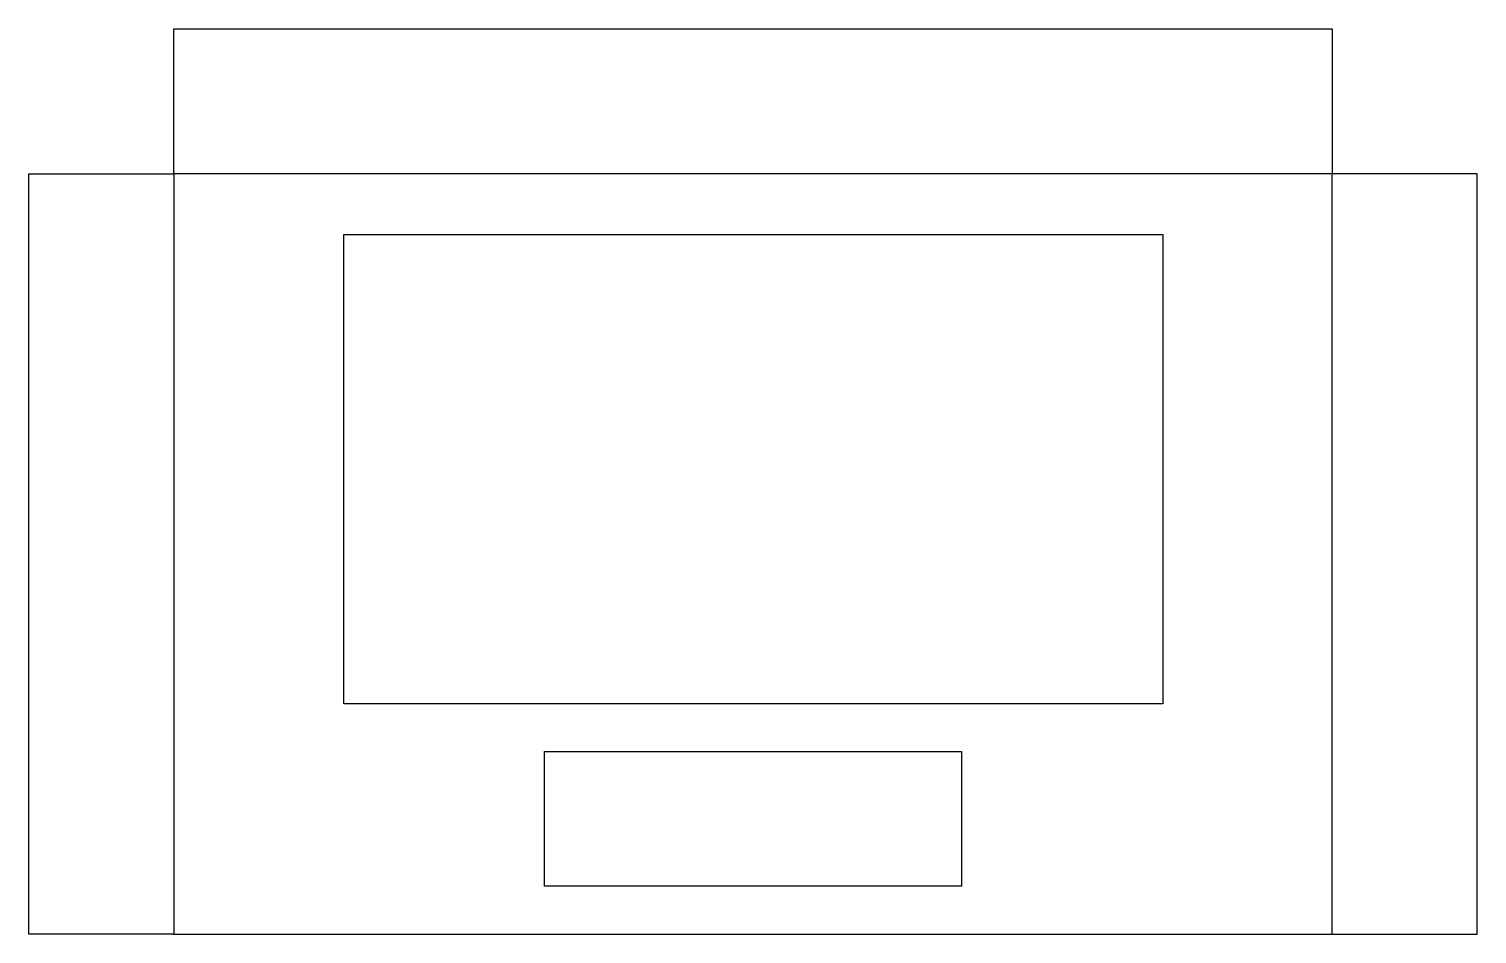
# Model space of a CAD drawing. Extents: x 0 to 71.7, y 0 to 44.8.
import ezdxf

# ---------------------------------------------------------------- set-up
doc = ezdxf.new("R2010")
doc.units = 0

msp = doc.modelspace()

# ---------------------------------------------------------------- linework, layer by layer
at = {"layer": 'Layer 1'}
for p, q in [((7.16844, 37.6345), (7.16844, 44.803)), ((7.16844, 44.803), (64.5159, 44.803)), ((64.5159, 44.803), (64.5159, 37.6345)), ((0, 0.000221), (0, 37.6345)), ((0, 37.6345), (7.16844, 37.6345)), ((7.16844, 37.6345), (7.16844, 0.000221)), ((64.5159, 37.6345), (7.16844, 37.6345)), ((64.5159, 0.000221), (64.5159, 37.6345)), ((71.6844, 37.6345), (64.5159, 37.6345)), ((71.6844, 0.000221), (71.6844, 37.6345)), ((15.5914, 11.398), (15.5914, 34.6238)), ((15.5914, 34.6238), (56.1289, 34.6238)), ((56.1289, 34.6238), (56.1289, 11.398)), ((56.1289, 11.398), (15.5914, 11.398)), ((25.5196, 2.36581), (25.5196, 9.03245)), ((25.5196, 9.03245), (46.1647, 9.03245)), ((46.1647, 9.03245), (46.1647, 2.36581)), ((46.1647, 2.36581), (25.5196, 2.36581)), ((7.16844, 0.000221), (0, 0.000221)), ((7.16844, 0.000221), (64.5159, 0.000221)), ((64.5159, 0.000221), (71.6844, 0.000221))]:
    msp.add_line(p, q, dxfattribs=at)

doc.saveas('drawing.dxf')
